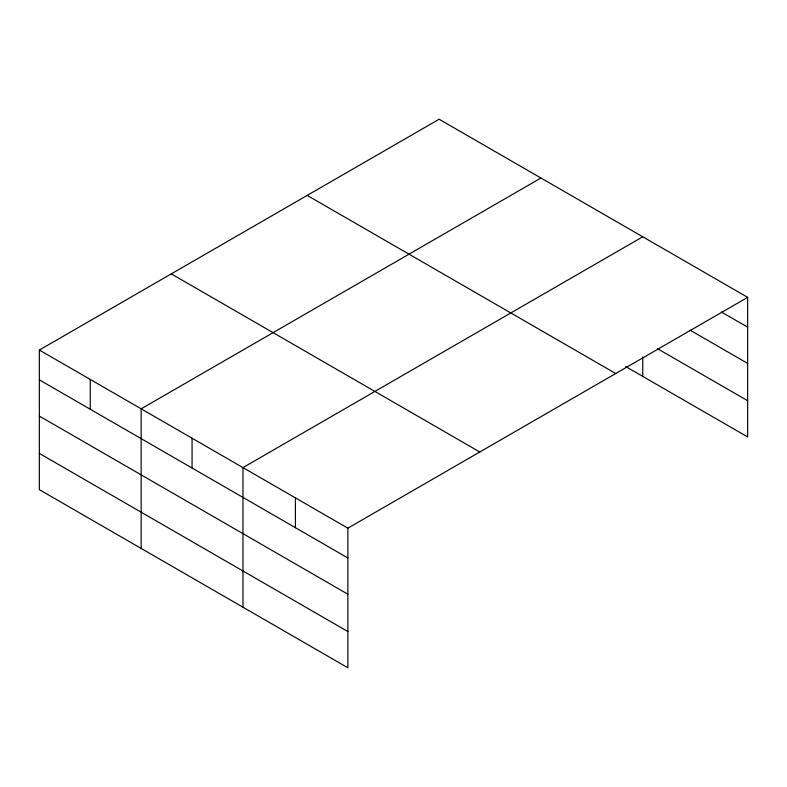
<?xml version="1.0" encoding="UTF-8"?>
<svg xmlns="http://www.w3.org/2000/svg" width="787" height="787" viewBox="0 0 787 787"><rect width="100%" height="100%" fill="white"/><g stroke="black" fill="none" stroke-linecap="round" stroke-linejoin="round"><path stroke-width="1.18" d="M39.35 350.048L347.864 528.166L347.864 667.769L39.35 489.652L39.35 350.048L439.136 119.231L747.65 297.348L747.65 436.952L625.783 366.594M540.944 178.01L141.158 408.827L141.158 548.431M642.753 236.789L242.967 467.606L242.967 607.21M347.864 528.166L747.65 297.348M721.423 312.016L747.65 327.156M689.953 330.087L747.65 363.397M657.44 348.641L747.65 400.721M307.205 195.402L615.719 373.52M171.281 273.876L479.795 451.994M39.35 379.855L347.864 557.973M39.35 416.087L347.864 594.205M39.35 453.42L347.864 631.538M642.753 357.072L642.753 376.393M295.42 497.886L295.42 527.693M192.067 438.211L192.067 468.019M90.259 379.432L90.259 409.24"/></g></svg>
